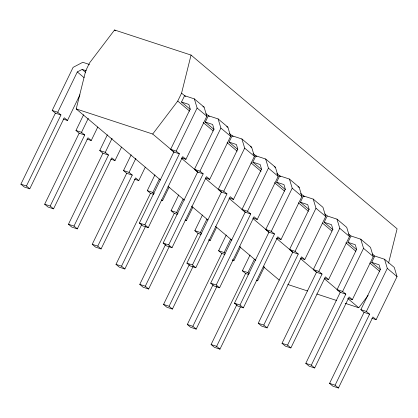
<?xml version="1.0" encoding="UTF-8"?>
<svg xmlns="http://www.w3.org/2000/svg" width="418" height="418" viewBox="0 0 418 418"><rect width="100%" height="100%" fill="white"/><g stroke="black" fill="none" stroke-linecap="round" stroke-linejoin="round"><path stroke-width="0.63" d="M160.533 180.033L76.212 108.941L85.685 70.872L89.53 62.951L114.553 29.986L191.047 55.077L397.1 228.803L388.557 263.126M76.212 108.941L152.706 134.037L177.728 101.067L181.574 93.146L191.047 55.077M79.948 94.755L67.46 120.462L64.262 117.766L29.767 188.805L26.433 185.994L60.929 114.955L55.395 113.137L52.193 110.441L73.113 67.355L82.785 62.292L89.494 64.492M29.767 188.805L24.234 186.987L20.9 184.176L55.395 113.137M60.929 114.955L57.731 112.254L77.304 71.943L82.137 69.409L86.421 70.814M97.76 127.067L91.234 140.505L88.036 137.809L53.541 208.848L50.207 206.037L84.702 134.998L79.169 133.185L75.966 130.484L83.6 114.762M53.541 208.848L48.007 207.03L44.674 204.219L79.169 133.185M84.702 134.998L81.5 132.302L88.313 118.278M121.533 147.11L115.007 160.549L111.81 157.852L77.314 228.892L73.981 226.081L108.476 155.041L102.943 153.228L99.74 150.527L107.374 134.805M77.314 228.892L71.781 227.073L68.447 224.267L102.943 153.228M108.476 155.041L105.273 152.345L112.087 138.321M145.307 167.158L138.781 180.592L135.584 177.896L101.088 248.935L97.755 246.124L132.25 175.085L126.717 173.271L123.514 170.57L131.147 154.853M101.088 248.935L95.555 247.116L92.221 244.311L126.717 173.271M132.25 175.085L129.047 172.388L135.86 158.365M190.279 109.396L181.516 102.008L184.589 95.685L194.349 98.888L204.083 107.097L206.853 116.241L185.932 159.326L181.626 157.915M153.563 194.323L150.49 193.315L147.288 190.613L154.921 174.896M185.932 159.326L182.734 156.63L148.238 227.664L144.905 224.858L179.4 153.819L173.867 152L170.664 149.304L190.242 108.988L188.858 104.416L181.516 102.008M145.673 226.117L124.862 268.978L119.329 267.165L115.995 264.354L150.49 193.315M154.195 193.586L152.821 192.432L159.347 178.993M148.238 227.664L142.705 225.851L139.372 223.04L173.867 152M179.4 153.819L176.197 151.117L197.118 108.032L194.349 98.888M124.862 268.978L121.528 266.167L141.77 224.487M161.327 200.232L162.555 200.64L169.081 187.201M214.053 129.439L205.29 122.056L208.363 115.729L218.123 118.931L227.857 127.14L230.626 136.284L209.705 179.369L205.4 177.958M177.336 214.366L174.264 213.358L171.061 210.662L178.695 194.94M209.705 179.369L206.508 176.673L172.012 247.712L168.679 244.901L203.174 173.862L197.641 172.044L194.438 169.347L214.016 129.031L212.631 124.459L205.29 122.056M169.447 246.165L148.636 289.021L143.102 287.208L139.769 284.397L174.264 213.358M177.969 213.629L176.595 212.475L183.121 199.036M172.012 247.712L166.474 245.894L163.145 243.083L197.641 172.044M203.174 173.862L199.971 171.161L220.892 128.08L218.123 118.931M148.636 289.021L145.302 286.21L165.544 244.53M185.101 220.276L186.329 220.683L192.855 207.244M237.826 149.482L229.064 142.099L232.136 135.777L241.897 138.98L251.631 147.183L254.4 156.327L233.479 199.412L229.174 198.001M201.11 234.409L198.038 233.401L194.835 230.705L202.469 214.983M233.479 199.412L230.281 196.716L195.786 267.755L192.452 264.944L226.948 193.905L221.415 192.092L218.212 189.391L237.785 149.074L236.4 144.503L229.064 142.099M193.22 266.209L172.409 309.064L166.876 307.251L163.542 304.44L198.038 233.401M201.742 233.672L200.368 232.518L206.894 219.079M195.786 267.755L190.247 265.937L186.919 263.131L221.415 192.092M226.948 193.905L223.745 191.209L244.666 148.124L241.897 138.98M172.409 309.064L169.076 306.258L189.317 264.573M208.875 240.324L210.102 240.726L216.629 227.287M261.6 169.525L252.838 162.142L255.91 155.82L265.67 159.023L275.405 167.226L278.174 176.37L257.253 219.455L252.947 218.044M224.884 254.452L221.812 253.444L218.609 250.748L226.242 235.026M257.253 219.455L254.055 216.759L219.56 287.798L216.226 284.987L250.722 213.948L245.188 212.135L241.985 209.434L261.558 169.123L260.174 164.546L252.838 162.142M216.994 286.252L196.183 329.107L190.645 327.294L187.316 324.483L221.812 253.444M225.056 253.334L224.142 252.561L230.668 239.122M219.56 287.798L214.021 285.98L210.693 283.174L245.188 212.135M250.722 213.948L247.519 211.252L268.44 168.167L265.67 159.023M196.183 329.107L192.85 326.301L213.091 284.616M232.648 260.367L233.876 260.769L240.684 246.745M285.374 189.573L276.611 182.185L279.684 175.863L289.444 179.066L299.178 187.274L301.948 196.418L281.027 239.504L276.721 238.088M248.658 274.495L245.585 273.487L242.383 270.791L250.016 255.069M281.027 239.504L277.829 236.802L243.333 307.841L240 305.03L274.495 233.991L268.962 232.178L265.759 229.477L285.332 189.166L283.947 184.594L276.611 182.185M240.481 306.88L219.957 349.15L214.418 347.337L211.09 344.526L245.585 273.487M249.29 273.764L247.916 272.604L254.442 259.165M243.333 307.841L237.795 306.023L234.467 303.217L268.962 232.178M274.495 233.991L271.292 231.295L292.213 188.21L289.444 179.066M219.957 349.15L216.623 346.344L236.865 304.659M256.422 280.41L257.65 280.812L264.458 266.788M309.148 209.617L300.385 202.228L303.452 195.906L313.218 199.109L322.952 207.318L325.721 216.461L304.8 259.547L300.495 258.131M304.8 259.547L301.603 256.845L267.107 327.884L263.774 325.073L298.269 254.034L292.731 252.221L289.533 249.52L309.106 209.209L307.721 204.637L300.385 202.228M267.107 327.884L261.569 326.071L258.24 323.26L292.731 252.221M298.269 254.034L295.066 251.338L315.987 208.253L313.218 199.109M332.921 229.66L324.159 222.271L327.226 215.949L324.807 213.911M327.226 215.949L336.992 219.152L346.726 227.361L349.495 236.504L328.574 279.59L325.371 276.888L290.881 347.928L287.547 345.122L322.043 274.083L316.504 272.264L313.307 269.568L332.88 229.252L331.495 224.68L324.159 222.271M290.881 347.928L285.342 346.114L282.014 343.303L316.504 272.264M322.043 274.083L318.84 271.381L339.761 228.296L336.992 219.152M356.695 249.703L347.933 242.315L351 235.992L348.581 233.955M351 235.992L360.765 239.195L370.5 247.404L373.269 256.547L352.348 299.633L349.145 296.932L314.655 367.971L311.321 365.165L345.817 294.126L340.278 292.307L337.08 289.611L356.653 249.295L355.269 244.723L347.933 242.315M314.655 367.971L309.116 366.158L305.788 363.346L340.278 292.307M345.817 294.126L342.614 291.424L363.535 248.339L360.765 239.195M380.464 269.746L371.706 262.358L374.774 256.035L372.354 253.998M374.774 256.035L384.539 259.238L394.273 267.447L397.043 276.591L376.122 319.676L372.919 316.975L338.428 388.014L335.095 385.208L369.59 314.169L364.052 312.35L360.854 309.654L380.427 269.338L379.042 264.766L371.706 262.358M338.428 388.014L332.89 386.201L329.562 383.39L364.052 312.35M369.59 314.169L366.387 311.467L387.308 268.382L384.539 259.238M345.19 303.311L358.759 307.763L368.143 295.401M202.866 106.694L204.083 107.097M226.64 126.743L227.857 127.14M250.413 146.786L251.631 147.183M274.187 166.829L275.405 167.226M297.961 186.872L299.178 187.274M52.193 110.441L57.731 112.254M170.664 149.304L176.197 151.117M63.16 119.052L67.46 120.462M75.966 130.484L81.5 132.302M194.438 169.347L199.971 171.161M86.934 139.095L91.234 140.505M99.74 150.527L105.273 152.345M218.212 189.391L223.745 191.209M110.707 159.138L115.007 160.549M123.514 170.57L129.047 172.388M241.985 209.434L247.519 211.252M134.476 179.181L138.781 180.592M147.288 190.613L152.821 192.432M265.759 229.477L271.292 231.295M171.061 210.662L176.595 212.475M289.533 249.52L295.066 251.338M194.835 230.705L200.368 232.518M313.307 269.568L318.84 271.381M324.269 278.174L328.574 279.59M20.9 184.176L26.433 185.994M139.372 223.04L144.905 224.858M218.609 250.748L224.142 252.561M337.08 289.611L342.614 291.424M348.042 298.222L352.348 299.633M44.674 204.219L50.207 206.037M163.145 243.083L168.679 244.901M287.819 284.491L307.559 290.965M316.813 294L336.553 300.479M242.383 270.791L247.916 272.604M360.854 309.654L366.387 311.467M371.816 318.265L376.122 319.676M68.447 224.267L73.981 226.081M186.919 263.131L192.452 264.944M92.221 244.311L97.755 246.124M210.693 283.174L216.226 284.987M115.995 264.354L121.528 266.167M234.467 303.217L240 305.03M139.769 284.397L145.302 286.21M258.24 323.26L263.774 325.073M163.542 304.44L169.076 306.258M282.014 343.303L287.547 345.122M187.316 324.483L192.85 326.301M305.788 363.346L311.321 365.165M211.09 344.526L216.623 346.344M329.562 383.39L335.095 385.208M114.553 29.986L115.551 30.827M181.574 93.146L185.561 96.506M205.938 113.691L209.334 116.554M229.231 133.326L233.108 136.597M253.005 153.369L256.882 156.64M276.779 173.413L280.656 176.683M300.552 193.456L304.429 196.726M197.118 108.032L206.853 116.241M220.892 128.08L230.626 136.284M244.666 148.124L254.4 156.327M268.44 168.167L278.174 176.37M292.213 188.21L301.948 196.418M315.987 208.253L325.721 216.461M339.761 228.296L349.495 236.504M363.535 248.339L373.269 256.547M387.308 268.382L397.043 276.591M177.728 101.067L189.699 111.162M203.174 122.521L213.149 130.933M227.12 142.71L237.1 151.123M251.066 162.9L261.046 171.312M274.516 182.671L284.496 191.083M298.468 202.861L308.442 211.278M322.414 223.055L331.892 231.044M345.864 242.821L355.843 251.239M369.81 263.016L379.79 271.428M82.137 69.409L85.544 72.283M152.706 134.037L174.16 152.126M181.642 158.432L198.106 172.315M205.593 178.627L221.556 192.087M229.038 198.393L245.507 212.276M252.989 218.588L268.952 232.047M276.439 238.354L292.903 252.237M300.385 258.549L316.849 272.426M324.331 278.738L340.299 292.198M347.781 298.509L358.759 307.763M77.304 71.943L84.117 77.685M168.015 186.344L184.479 200.222M191.465 206.111L207.929 219.993M215.411 226.305L231.875 240.183M239.357 246.495L255.821 260.377M263.309 266.684L279.271 280.144M161.641 199.867L162.555 200.64M185.414 219.91L186.329 220.683M208.734 239.566L210.102 240.726M232.507 259.615L233.876 260.769M256.736 280.039L257.65 280.812"/></g></svg>
